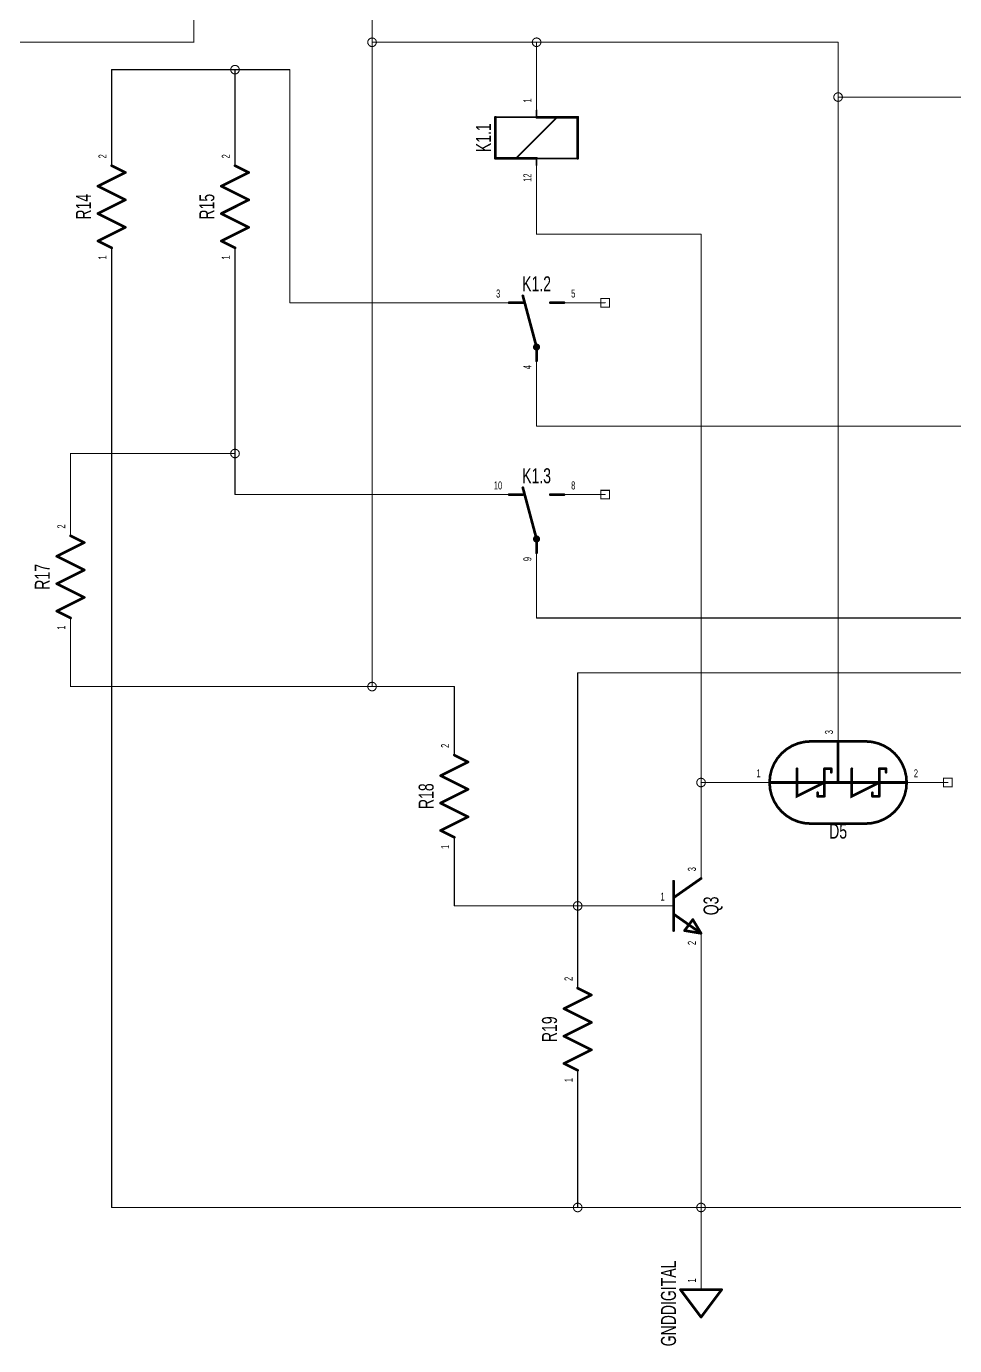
# Model space of a CAD drawing. Extents: x 0 to 18.9, y -0.1 to 8.8.
# Drawn here: x 12.439 to 15.825, y -0.095 to 4.717 of the extents above; entities that cross this region are included whole.
import ezdxf
from ezdxf.enums import TextEntityAlignment as Align

# ---------------------------------------------------------------- set-up
doc = ezdxf.new("R2010")
doc.units = 0
for name, color, linetype in [('Element', 253, 'CONTINUOUS'), ('Net', 50, 'CONTINUOUS'), ('Pin', 50, 'CONTINUOUS')]:
    doc.layers.add(name, color=color, linetype=linetype)

msp = doc.modelspace()

# ---------------------------------------------------------------- linework, layer by layer
at = {"layer": 'Element', "linetype": 'CONTINUOUS'}
for points, const_width in [([(14.15, 4.3856), (14.15, 4.2356)], 0.01), ([(14.3, 4.3856), (14.15, 4.3856)], 0.006), ([(14.225, 4.2356), (14.375, 4.3856)], 0.006), ([(14.375, 4.3856), (14.3, 4.3856)], 0.01), ([(14.3, 4.4106), (14.3, 4.3856)], 0.006), ([(14.45, 4.3856), (14.375, 4.3856)], 0.01), ([(14.45, 4.2356), (14.45, 4.3856)], 0.01), ([(14.15, 4.2356), (14.225, 4.2356)], 0.01), ([(14.225, 4.2356), (14.3, 4.2356)], 0.01), ([(14.3, 4.2106), (14.3, 4.2356)], 0.006), ([(14.3, 4.2356), (14.45, 4.2356)], 0.006), ([(12.7, 4.1341), (12.8, 4.1841)], 0.0098), ([(12.8, 4.1841), (12.75, 4.2091)], 0.0098), ([(13.15, 4.1341), (13.25, 4.1841)], 0.0098), ([(13.25, 4.1841), (13.2, 4.2091)], 0.0098), ([(12.8, 4.0841), (12.7, 4.1341)], 0.0098), ([(13.25, 4.0841), (13.15, 4.1341)], 0.0098), ([(12.7, 4.0341), (12.8, 4.0841)], 0.0098), ([(13.15, 4.0341), (13.25, 4.0841)], 0.0098), ([(12.8, 3.9841), (12.7, 4.0341)], 0.0098), ([(13.25, 3.9841), (13.15, 4.0341)], 0.0098), ([(12.7, 3.9341), (12.8, 3.9841)], 0.0098), ([(13.15, 3.9341), (13.25, 3.9841)], 0.0098), ([(12.75, 3.9091), (12.7, 3.9341)], 0.0098), ([(13.2, 3.9091), (13.15, 3.9341)], 0.0098), ([(14.25, 3.7091), (14.2, 3.7091)], 0.0098), ([(14.3, 3.5473), (14.25, 3.7341)], 0.01), ([(14.35, 3.7091), (14.4, 3.7091)], 0.0098), ([(14.295, 3.5473), (14.2952, 3.5458), (14.296, 3.5444), (14.2971, 3.5433), (14.2985, 3.5426), (14.3, 3.5423), (14.3015, 3.5426), (14.3029, 3.5433), (14.304, 3.5444), (14.3048, 3.5458), (14.305, 3.5473), (14.3048, 3.5489), (14.304, 3.5503), (14.3029, 3.5514), (14.3015, 3.5521), (14.3, 3.5523), (14.2985, 3.5521), (14.2971, 3.5514), (14.296, 3.5503), (14.2952, 3.5489), (14.295, 3.5473)], 0.016), ([(14.3, 3.5473), (14.3, 3.4973)], 0.01), ([(14.3, 2.8473), (14.25, 3.0341)], 0.01), ([(14.25, 3.0091), (14.2, 3.0091)], 0.0098), ([(14.35, 3.0091), (14.4, 3.0091)], 0.0098), ([(12.55, 2.7841), (12.65, 2.8341)], 0.0098), ([(12.65, 2.8341), (12.6, 2.8591)], 0.0098), ([(14.295, 2.8473), (14.2952, 2.8458), (14.296, 2.8444), (14.2971, 2.8433), (14.2985, 2.8426), (14.3, 2.8423), (14.3015, 2.8426), (14.3029, 2.8433), (14.304, 2.8444), (14.3048, 2.8458), (14.305, 2.8473), (14.3048, 2.8489), (14.304, 2.8503), (14.3029, 2.8514), (14.3015, 2.8521), (14.3, 2.8523), (14.2985, 2.8521), (14.2971, 2.8514), (14.296, 2.8503), (14.2952, 2.8489), (14.295, 2.8473)], 0.016), ([(14.3, 2.8473), (14.3, 2.7973)], 0.01), ([(12.65, 2.7341), (12.55, 2.7841)], 0.0098), ([(12.55, 2.6841), (12.65, 2.7341)], 0.0098), ([(12.65, 2.6341), (12.55, 2.6841)], 0.0098), ([(12.55, 2.5841), (12.65, 2.6341)], 0.0098), ([(12.6, 2.5591), (12.55, 2.5841)], 0.0098), ([(15.3, 2.1091), (15.2765, 2.1072), (15.2536, 2.1017), (15.2319, 2.0927), (15.2118, 2.0804), (15.1939, 2.0651), (15.1786, 2.0472), (15.1663, 2.0272), (15.1573, 2.0054), (15.1518, 1.9825), (15.15, 1.9591), (15.1518, 1.9356), (15.1573, 1.9127), (15.1663, 1.891), (15.1786, 1.8709), (15.1939, 1.853), (15.2118, 1.8377), (15.2319, 1.8254), (15.2536, 1.8164), (15.2765, 1.8109), (15.3, 1.8091)], 0.0098), ([(15.5, 2.1091), (15.3, 2.1091)], 0.0098), ([(15.4, 2.0591), (15.4, 2.1091)], 0.0098), ([(15.5, 1.8091), (15.5235, 1.8109), (15.5464, 1.8164), (15.5681, 1.8254), (15.5882, 1.8377), (15.6061, 1.853), (15.6214, 1.8709), (15.6337, 1.891), (15.6427, 1.9127), (15.6482, 1.9356), (15.65, 1.9591), (15.6482, 1.9825), (15.6427, 2.0054), (15.6337, 2.0272), (15.6214, 2.0472), (15.6061, 2.0651), (15.5882, 2.0804), (15.5681, 2.0927), (15.5464, 2.1017), (15.5235, 2.1072), (15.5, 2.1091)], 0.0098), ([(13.95, 1.9841), (14.05, 2.0341)], 0.0098), ([(14.05, 2.0341), (14, 2.0591)], 0.0098), ([(15.4, 2.0091), (15.4, 2.0591)], 0.0098), ([(14.05, 1.9341), (13.95, 1.9841)], 0.0098), ([(15.25, 2.0091), (15.25, 1.9091), (15.35, 1.9591)], 0.0098), ([(15.35, 2.0091), (15.35, 1.9091)], 0.0098), ([(15.35, 2.0091), (15.375, 2.0091)], 0.0098), ([(15.375, 2.0091), (15.375, 1.9966)], 0.0098), ([(15.4, 1.9591), (15.4, 2.0091)], 0.0098), ([(15.45, 2.0091), (15.45, 1.9091), (15.55, 1.9591)], 0.0098), ([(15.55, 2.0091), (15.575, 2.0091)], 0.0098), ([(15.55, 2.0091), (15.55, 1.9091)], 0.0098), ([(15.575, 2.0091), (15.575, 1.9966)], 0.0098), ([(13.95, 1.8841), (14.05, 1.9341)], 0.0098), ([(15.15, 1.9591), (15.2, 1.9591)], 0.0098), ([(15.25, 1.9591), (15.2, 1.9591)], 0.0098), ([(15.25, 1.9591), (15.55, 1.9591)], 0.0098), ([(15.325, 1.9091), (15.325, 1.9216)], 0.0098), ([(15.525, 1.9091), (15.525, 1.9216)], 0.0098), ([(15.55, 1.9591), (15.6, 1.9591)], 0.0098), ([(15.6, 1.9591), (15.65, 1.9591)], 0.0098), ([(14.05, 1.8341), (13.95, 1.8841)], 0.0098), ([(15.35, 1.9091), (15.325, 1.9091)], 0.0098), ([(15.55, 1.9091), (15.525, 1.9091)], 0.0098), ([(13.95, 1.7841), (14.05, 1.8341)], 0.0098), ([(14, 1.7591), (13.95, 1.7841)], 0.0098), ([(15.5, 1.8091), (15.3, 1.8091)], 0.0098), ([(14.9, 1.6091), (14.8, 1.5391)], 0.0098), ([(14.8, 1.5991), (14.8, 1.4191)], 0.0098), ([(14.8, 1.4791), (14.9, 1.4091)], 0.0098), ([(14.87, 1.4591), (14.84, 1.4191)], 0.0098), ([(14.9, 1.4091), (14.87, 1.4591)], 0.0098), ([(14.84, 1.4191), (14.9, 1.4091)], 0.0098), ([(14.5, 1.1841), (14.45, 1.2091)], 0.0098), ([(14.4, 1.1341), (14.5, 1.1841)], 0.0098), ([(14.5, 1.0841), (14.4, 1.1341)], 0.0098), ([(14.4, 1.0341), (14.5, 1.0841)], 0.0098), ([(14.5, 0.9841), (14.4, 1.0341)], 0.0098), ([(14.4, 0.9341), (14.5, 0.9841)], 0.0098), ([(14.45, 0.9091), (14.4, 0.9341)], 0.0098), ([(14.825, 0.1091), (14.975, 0.1091)], 0.0098), ([(14.825, 0.1091), (14.9, 0.0091)], 0.0098), ([(14.9, 0.0091), (14.975, 0.1091)], 0.0098)]:
    msp.add_lwpolyline(points, dxfattribs=dict(at, const_width=const_width))
for points, const_width in [([(14.1475, 4.3856, 1), (14.1525, 4.3856, 1), (14.1475, 4.3856, 1)], 0.005), ([(14.1485, 4.3856, 1), (14.1515, 4.3856, 1), (14.1485, 4.3856, 1)], 0.003), ([(14.2975, 4.3856, 1), (14.3025, 4.3856, 1), (14.2975, 4.3856, 1)], 0.005), ([(14.2985, 4.4106, 1), (14.3015, 4.4106, 1), (14.2985, 4.4106, 1)], 0.003), ([(14.2985, 4.3856, 1), (14.3015, 4.3856, 1), (14.2985, 4.3856, 1)], 0.003), ([(14.2985, 4.3856, 1), (14.3015, 4.3856, 1), (14.2985, 4.3856, 1)], 0.003), ([(14.3725, 4.3856, 1), (14.3775, 4.3856, 1), (14.3725, 4.3856, 1)], 0.005), ([(14.3725, 4.3856, 1), (14.3775, 4.3856, 1), (14.3725, 4.3856, 1)], 0.005), ([(14.3735, 4.3856, 1), (14.3765, 4.3856, 1), (14.3735, 4.3856, 1)], 0.003), ([(14.4475, 4.3856, 1), (14.4525, 4.3856, 1), (14.4475, 4.3856, 1)], 0.005), ([(14.4475, 4.3856, 1), (14.4525, 4.3856, 1), (14.4475, 4.3856, 1)], 0.005), ([(14.1475, 4.2356, 1), (14.1525, 4.2356, 1), (14.1475, 4.2356, 1)], 0.005), ([(14.1475, 4.2356, 1), (14.1525, 4.2356, 1), (14.1475, 4.2356, 1)], 0.005), ([(14.2225, 4.2356, 1), (14.2275, 4.2356, 1), (14.2225, 4.2356, 1)], 0.005), ([(14.2225, 4.2356, 1), (14.2275, 4.2356, 1), (14.2225, 4.2356, 1)], 0.005), ([(14.2235, 4.2356, 1), (14.2265, 4.2356, 1), (14.2235, 4.2356, 1)], 0.003), ([(14.2975, 4.2356, 1), (14.3025, 4.2356, 1), (14.2975, 4.2356, 1)], 0.005), ([(14.2985, 4.2356, 1), (14.3015, 4.2356, 1), (14.2985, 4.2356, 1)], 0.003), ([(14.2985, 4.2356, 1), (14.3015, 4.2356, 1), (14.2985, 4.2356, 1)], 0.003), ([(14.4475, 4.2356, 1), (14.4525, 4.2356, 1), (14.4475, 4.2356, 1)], 0.005), ([(14.4485, 4.2356, 1), (14.4515, 4.2356, 1), (14.4485, 4.2356, 1)], 0.003), ([(12.7475, 4.2091, 1), (12.7525, 4.2091, 1), (12.7475, 4.2091, 1)], 0.0049), ([(12.7975, 4.1841, 1), (12.8025, 4.1841, 1), (12.7975, 4.1841, 1)], 0.0049), ([(12.7975, 4.1841, 1), (12.8025, 4.1841, 1), (12.7975, 4.1841, 1)], 0.0049), ([(13.1975, 4.2091, 1), (13.2025, 4.2091, 1), (13.1975, 4.2091, 1)], 0.0049), ([(13.2475, 4.1841, 1), (13.2525, 4.1841, 1), (13.2475, 4.1841, 1)], 0.0049), ([(13.2475, 4.1841, 1), (13.2525, 4.1841, 1), (13.2475, 4.1841, 1)], 0.0049), ([(14.2985, 4.2106, 1), (14.3015, 4.2106, 1), (14.2985, 4.2106, 1)], 0.003), ([(12.6975, 4.1341, 1), (12.7025, 4.1341, 1), (12.6975, 4.1341, 1)], 0.0049), ([(12.6975, 4.1341, 1), (12.7025, 4.1341, 1), (12.6975, 4.1341, 1)], 0.0049), ([(13.1475, 4.1341, 1), (13.1525, 4.1341, 1), (13.1475, 4.1341, 1)], 0.0049), ([(13.1475, 4.1341, 1), (13.1525, 4.1341, 1), (13.1475, 4.1341, 1)], 0.0049), ([(12.7975, 4.0841, 1), (12.8025, 4.0841, 1), (12.7975, 4.0841, 1)], 0.0049), ([(12.7975, 4.0841, 1), (12.8025, 4.0841, 1), (12.7975, 4.0841, 1)], 0.0049), ([(13.2475, 4.0841, 1), (13.2525, 4.0841, 1), (13.2475, 4.0841, 1)], 0.0049), ([(13.2475, 4.0841, 1), (13.2525, 4.0841, 1), (13.2475, 4.0841, 1)], 0.0049), ([(12.6975, 4.0341, 1), (12.7025, 4.0341, 1), (12.6975, 4.0341, 1)], 0.0049), ([(12.6975, 4.0341, 1), (12.7025, 4.0341, 1), (12.6975, 4.0341, 1)], 0.0049), ([(13.1475, 4.0341, 1), (13.1525, 4.0341, 1), (13.1475, 4.0341, 1)], 0.0049), ([(13.1475, 4.0341, 1), (13.1525, 4.0341, 1), (13.1475, 4.0341, 1)], 0.0049), ([(12.7975, 3.9841, 1), (12.8025, 3.9841, 1), (12.7975, 3.9841, 1)], 0.0049), ([(12.7975, 3.9841, 1), (12.8025, 3.9841, 1), (12.7975, 3.9841, 1)], 0.0049), ([(13.2475, 3.9841, 1), (13.2525, 3.9841, 1), (13.2475, 3.9841, 1)], 0.0049), ([(13.2475, 3.9841, 1), (13.2525, 3.9841, 1), (13.2475, 3.9841, 1)], 0.0049), ([(12.6975, 3.9341, 1), (12.7025, 3.9341, 1), (12.6975, 3.9341, 1)], 0.0049), ([(12.6975, 3.9341, 1), (12.7025, 3.9341, 1), (12.6975, 3.9341, 1)], 0.0049), ([(12.7475, 3.9091, 1), (12.7525, 3.9091, 1), (12.7475, 3.9091, 1)], 0.0049), ([(13.1475, 3.9341, 1), (13.1525, 3.9341, 1), (13.1475, 3.9341, 1)], 0.0049), ([(13.1475, 3.9341, 1), (13.1525, 3.9341, 1), (13.1475, 3.9341, 1)], 0.0049), ([(13.1975, 3.9091, 1), (13.2025, 3.9091, 1), (13.1975, 3.9091, 1)], 0.0049), ([(14.1975, 3.7091, 1), (14.2025, 3.7091, 1), (14.1975, 3.7091, 1)], 0.0049), ([(14.2475, 3.7341, 1), (14.2525, 3.7341, 1), (14.2475, 3.7341, 1)], 0.005), ([(14.2475, 3.7091, 1), (14.2525, 3.7091, 1), (14.2475, 3.7091, 1)], 0.0049), ([(14.3475, 3.7091, 1), (14.3525, 3.7091, 1), (14.3475, 3.7091, 1)], 0.0049), ([(14.3975, 3.7091, 1), (14.4025, 3.7091, 1), (14.3975, 3.7091, 1)], 0.0049), ([(14.291, 3.5473, 1), (14.299, 3.5473, 1), (14.291, 3.5473, 1)], 0.008), ([(14.2975, 3.5473, 1), (14.3025, 3.5473, 1), (14.2975, 3.5473, 1)], 0.005), ([(14.2975, 3.5473, 1), (14.3025, 3.5473, 1), (14.2975, 3.5473, 1)], 0.005), ([(14.2975, 3.4973, 1), (14.3025, 3.4973, 1), (14.2975, 3.4973, 1)], 0.005), ([(14.2475, 3.0341, 1), (14.2525, 3.0341, 1), (14.2475, 3.0341, 1)], 0.005), ([(14.1975, 3.0091, 1), (14.2025, 3.0091, 1), (14.1975, 3.0091, 1)], 0.0049), ([(14.2475, 3.0091, 1), (14.2525, 3.0091, 1), (14.2475, 3.0091, 1)], 0.0049), ([(14.3475, 3.0091, 1), (14.3525, 3.0091, 1), (14.3475, 3.0091, 1)], 0.0049), ([(14.3975, 3.0091, 1), (14.4025, 3.0091, 1), (14.3975, 3.0091, 1)], 0.0049), ([(12.5975, 2.8591, 1), (12.6025, 2.8591, 1), (12.5975, 2.8591, 1)], 0.0049), ([(12.6475, 2.8341, 1), (12.6525, 2.8341, 1), (12.6475, 2.8341, 1)], 0.0049), ([(12.6475, 2.8341, 1), (12.6525, 2.8341, 1), (12.6475, 2.8341, 1)], 0.0049), ([(14.291, 2.8473, 1), (14.299, 2.8473, 1), (14.291, 2.8473, 1)], 0.008), ([(14.2975, 2.8473, 1), (14.3025, 2.8473, 1), (14.2975, 2.8473, 1)], 0.005), ([(14.2975, 2.8473, 1), (14.3025, 2.8473, 1), (14.2975, 2.8473, 1)], 0.005), ([(14.2975, 2.7973, 1), (14.3025, 2.7973, 1), (14.2975, 2.7973, 1)], 0.005), ([(12.5475, 2.7841, 1), (12.5525, 2.7841, 1), (12.5475, 2.7841, 1)], 0.0049), ([(12.5475, 2.7841, 1), (12.5525, 2.7841, 1), (12.5475, 2.7841, 1)], 0.0049), ([(12.6475, 2.7341, 1), (12.6525, 2.7341, 1), (12.6475, 2.7341, 1)], 0.0049), ([(12.6475, 2.7341, 1), (12.6525, 2.7341, 1), (12.6475, 2.7341, 1)], 0.0049), ([(12.5475, 2.6841, 1), (12.5525, 2.6841, 1), (12.5475, 2.6841, 1)], 0.0049), ([(12.5475, 2.6841, 1), (12.5525, 2.6841, 1), (12.5475, 2.6841, 1)], 0.0049), ([(12.6475, 2.6341, 1), (12.6525, 2.6341, 1), (12.6475, 2.6341, 1)], 0.0049), ([(12.6475, 2.6341, 1), (12.6525, 2.6341, 1), (12.6475, 2.6341, 1)], 0.0049), ([(12.5475, 2.5841, 1), (12.5525, 2.5841, 1), (12.5475, 2.5841, 1)], 0.0049), ([(12.5475, 2.5841, 1), (12.5525, 2.5841, 1), (12.5475, 2.5841, 1)], 0.0049), ([(12.5975, 2.5591, 1), (12.6025, 2.5591, 1), (12.5975, 2.5591, 1)], 0.0049), ([(15.2975, 2.1091, 1), (15.3025, 2.1091, 1), (15.2975, 2.1091, 1)], 0.0049), ([(15.2975, 2.1091, 1), (15.3025, 2.1091, 1), (15.2975, 2.1091, 1)], 0.0049), ([(15.3975, 2.1091, 1), (15.4025, 2.1091, 1), (15.3975, 2.1091, 1)], 0.0049), ([(15.4975, 2.1091, 1), (15.5025, 2.1091, 1), (15.4975, 2.1091, 1)], 0.0049), ([(15.4975, 2.1091, 1), (15.5025, 2.1091, 1), (15.4975, 2.1091, 1)], 0.0049), ([(13.9975, 2.0591, 1), (14.0025, 2.0591, 1), (13.9975, 2.0591, 1)], 0.0049), ([(14.0475, 2.0341, 1), (14.0525, 2.0341, 1), (14.0475, 2.0341, 1)], 0.0049), ([(14.0475, 2.0341, 1), (14.0525, 2.0341, 1), (14.0475, 2.0341, 1)], 0.0049), ([(15.3975, 2.0591, 1), (15.4025, 2.0591, 1), (15.3975, 2.0591, 1)], 0.0049), ([(15.3975, 2.0591, 1), (15.4025, 2.0591, 1), (15.3975, 2.0591, 1)], 0.0049), ([(13.9475, 1.9841, 1), (13.9525, 1.9841, 1), (13.9475, 1.9841, 1)], 0.0049), ([(13.9475, 1.9841, 1), (13.9525, 1.9841, 1), (13.9475, 1.9841, 1)], 0.0049), ([(15.2475, 2.0091, 1), (15.2525, 2.0091, 1), (15.2475, 2.0091, 1)], 0.0049), ([(15.3475, 2.0091, 1), (15.3525, 2.0091, 1), (15.3475, 2.0091, 1)], 0.0049), ([(15.3475, 2.0091, 1), (15.3525, 2.0091, 1), (15.3475, 2.0091, 1)], 0.0049), ([(15.3725, 2.0091, 1), (15.3775, 2.0091, 1), (15.3725, 2.0091, 1)], 0.0049), ([(15.3725, 2.0091, 1), (15.3775, 2.0091, 1), (15.3725, 2.0091, 1)], 0.0049), ([(15.3725, 1.9966, 1), (15.3775, 1.9966, 1), (15.3725, 1.9966, 1)], 0.0049), ([(15.3975, 2.0091, 1), (15.4025, 2.0091, 1), (15.3975, 2.0091, 1)], 0.0049), ([(15.3975, 2.0091, 1), (15.4025, 2.0091, 1), (15.3975, 2.0091, 1)], 0.0049), ([(15.4475, 2.0091, 1), (15.4525, 2.0091, 1), (15.4475, 2.0091, 1)], 0.0049), ([(15.5475, 2.0091, 1), (15.5525, 2.0091, 1), (15.5475, 2.0091, 1)], 0.0049), ([(15.5475, 2.0091, 1), (15.5525, 2.0091, 1), (15.5475, 2.0091, 1)], 0.0049), ([(15.5725, 2.0091, 1), (15.5775, 2.0091, 1), (15.5725, 2.0091, 1)], 0.0049), ([(15.5725, 2.0091, 1), (15.5775, 2.0091, 1), (15.5725, 2.0091, 1)], 0.0049), ([(15.5725, 1.9966, 1), (15.5775, 1.9966, 1), (15.5725, 1.9966, 1)], 0.0049), ([(14.0475, 1.9341, 1), (14.0525, 1.9341, 1), (14.0475, 1.9341, 1)], 0.0049), ([(14.0475, 1.9341, 1), (14.0525, 1.9341, 1), (14.0475, 1.9341, 1)], 0.0049), ([(15.1475, 1.9591, 1), (15.1525, 1.9591, 1), (15.1475, 1.9591, 1)], 0.0049), ([(15.1975, 1.9591, 1), (15.2025, 1.9591, 1), (15.1975, 1.9591, 1)], 0.0049), ([(15.1975, 1.9591, 1), (15.2025, 1.9591, 1), (15.1975, 1.9591, 1)], 0.0049), ([(15.2475, 1.9591, 1), (15.2525, 1.9591, 1), (15.2475, 1.9591, 1)], 0.0049), ([(15.2475, 1.9591, 1), (15.2525, 1.9591, 1), (15.2475, 1.9591, 1)], 0.0049), ([(15.3225, 1.9216, 1), (15.3275, 1.9216, 1), (15.3225, 1.9216, 1)], 0.0049), ([(15.3475, 1.9591, 1), (15.3525, 1.9591, 1), (15.3475, 1.9591, 1)], 0.0049), ([(15.3975, 1.9591, 1), (15.4025, 1.9591, 1), (15.3975, 1.9591, 1)], 0.0049), ([(15.5225, 1.9216, 1), (15.5275, 1.9216, 1), (15.5225, 1.9216, 1)], 0.0049), ([(15.5475, 1.9591, 1), (15.5525, 1.9591, 1), (15.5475, 1.9591, 1)], 0.0049), ([(15.5475, 1.9591, 1), (15.5525, 1.9591, 1), (15.5475, 1.9591, 1)], 0.0049), ([(15.5475, 1.9591, 1), (15.5525, 1.9591, 1), (15.5475, 1.9591, 1)], 0.0049), ([(15.5975, 1.9591, 1), (15.6025, 1.9591, 1), (15.5975, 1.9591, 1)], 0.0049), ([(15.5975, 1.9591, 1), (15.6025, 1.9591, 1), (15.5975, 1.9591, 1)], 0.0049), ([(15.6475, 1.9591, 1), (15.6525, 1.9591, 1), (15.6475, 1.9591, 1)], 0.0049), ([(13.9475, 1.8841, 1), (13.9525, 1.8841, 1), (13.9475, 1.8841, 1)], 0.0049), ([(13.9475, 1.8841, 1), (13.9525, 1.8841, 1), (13.9475, 1.8841, 1)], 0.0049), ([(15.3225, 1.9091, 1), (15.3275, 1.9091, 1), (15.3225, 1.9091, 1)], 0.0049), ([(15.3225, 1.9091, 1), (15.3275, 1.9091, 1), (15.3225, 1.9091, 1)], 0.0049), ([(15.3475, 1.9091, 1), (15.3525, 1.9091, 1), (15.3475, 1.9091, 1)], 0.0049), ([(15.3475, 1.9091, 1), (15.3525, 1.9091, 1), (15.3475, 1.9091, 1)], 0.0049), ([(15.5225, 1.9091, 1), (15.5275, 1.9091, 1), (15.5225, 1.9091, 1)], 0.0049), ([(15.5225, 1.9091, 1), (15.5275, 1.9091, 1), (15.5225, 1.9091, 1)], 0.0049), ([(15.5475, 1.9091, 1), (15.5525, 1.9091, 1), (15.5475, 1.9091, 1)], 0.0049), ([(15.5475, 1.9091, 1), (15.5525, 1.9091, 1), (15.5475, 1.9091, 1)], 0.0049), ([(14.0475, 1.8341, 1), (14.0525, 1.8341, 1), (14.0475, 1.8341, 1)], 0.0049), ([(14.0475, 1.8341, 1), (14.0525, 1.8341, 1), (14.0475, 1.8341, 1)], 0.0049), ([(13.9475, 1.7841, 1), (13.9525, 1.7841, 1), (13.9475, 1.7841, 1)], 0.0049), ([(13.9475, 1.7841, 1), (13.9525, 1.7841, 1), (13.9475, 1.7841, 1)], 0.0049), ([(15.2975, 1.8091, 1), (15.3025, 1.8091, 1), (15.2975, 1.8091, 1)], 0.0049), ([(15.2975, 1.8091, 1), (15.3025, 1.8091, 1), (15.2975, 1.8091, 1)], 0.0049), ([(15.4975, 1.8091, 1), (15.5025, 1.8091, 1), (15.4975, 1.8091, 1)], 0.0049), ([(15.4975, 1.8091, 1), (15.5025, 1.8091, 1), (15.4975, 1.8091, 1)], 0.0049), ([(13.9975, 1.7591, 1), (14.0025, 1.7591, 1), (13.9975, 1.7591, 1)], 0.0049), ([(14.7975, 1.5991, 1), (14.8025, 1.5991, 1), (14.7975, 1.5991, 1)], 0.0049), ([(14.8975, 1.6091, 1), (14.9025, 1.6091, 1), (14.8975, 1.6091, 1)], 0.0049), ([(14.7975, 1.5391, 1), (14.8025, 1.5391, 1), (14.7975, 1.5391, 1)], 0.0049), ([(14.7975, 1.4791, 1), (14.8025, 1.4791, 1), (14.7975, 1.4791, 1)], 0.0049), ([(14.8675, 1.4591, 1), (14.8725, 1.4591, 1), (14.8675, 1.4591, 1)], 0.0049), ([(14.8675, 1.4591, 1), (14.8725, 1.4591, 1), (14.8675, 1.4591, 1)], 0.0049), ([(14.7975, 1.4191, 1), (14.8025, 1.4191, 1), (14.7975, 1.4191, 1)], 0.0049), ([(14.8375, 1.4191, 1), (14.8425, 1.4191, 1), (14.8375, 1.4191, 1)], 0.0049), ([(14.8375, 1.4191, 1), (14.8425, 1.4191, 1), (14.8375, 1.4191, 1)], 0.0049), ([(14.8975, 1.4091, 1), (14.9025, 1.4091, 1), (14.8975, 1.4091, 1)], 0.0049), ([(14.8975, 1.4091, 1), (14.9025, 1.4091, 1), (14.8975, 1.4091, 1)], 0.0049), ([(14.8975, 1.4091, 1), (14.9025, 1.4091, 1), (14.8975, 1.4091, 1)], 0.0049), ([(14.4475, 1.2091, 1), (14.4525, 1.2091, 1), (14.4475, 1.2091, 1)], 0.0049), ([(14.4975, 1.1841, 1), (14.5025, 1.1841, 1), (14.4975, 1.1841, 1)], 0.0049), ([(14.4975, 1.1841, 1), (14.5025, 1.1841, 1), (14.4975, 1.1841, 1)], 0.0049), ([(14.3975, 1.1341, 1), (14.4025, 1.1341, 1), (14.3975, 1.1341, 1)], 0.0049), ([(14.3975, 1.1341, 1), (14.4025, 1.1341, 1), (14.3975, 1.1341, 1)], 0.0049), ([(14.4975, 1.0841, 1), (14.5025, 1.0841, 1), (14.4975, 1.0841, 1)], 0.0049), ([(14.4975, 1.0841, 1), (14.5025, 1.0841, 1), (14.4975, 1.0841, 1)], 0.0049), ([(14.3975, 1.0341, 1), (14.4025, 1.0341, 1), (14.3975, 1.0341, 1)], 0.0049), ([(14.3975, 1.0341, 1), (14.4025, 1.0341, 1), (14.3975, 1.0341, 1)], 0.0049), ([(14.4975, 0.9841, 1), (14.5025, 0.9841, 1), (14.4975, 0.9841, 1)], 0.0049), ([(14.4975, 0.9841, 1), (14.5025, 0.9841, 1), (14.4975, 0.9841, 1)], 0.0049), ([(14.3975, 0.9341, 1), (14.4025, 0.9341, 1), (14.3975, 0.9341, 1)], 0.0049), ([(14.3975, 0.9341, 1), (14.4025, 0.9341, 1), (14.3975, 0.9341, 1)], 0.0049), ([(14.4475, 0.9091, 1), (14.4525, 0.9091, 1), (14.4475, 0.9091, 1)], 0.0049), ([(14.8225, 0.1091, 1), (14.8275, 0.1091, 1), (14.8225, 0.1091, 1)], 0.0049), ([(14.8225, 0.1091, 1), (14.8275, 0.1091, 1), (14.8225, 0.1091, 1)], 0.0049), ([(14.9725, 0.1091, 1), (14.9775, 0.1091, 1), (14.9725, 0.1091, 1)], 0.0049), ([(14.9725, 0.1091, 1), (14.9775, 0.1091, 1), (14.9725, 0.1091, 1)], 0.0049), ([(14.8975, 0.0091, 1), (14.9025, 0.0091, 1), (14.8975, 0.0091, 1)], 0.0049), ([(14.8975, 0.0091, 1), (14.9025, 0.0091, 1), (14.8975, 0.0091, 1)], 0.0049)]:
    msp.add_lwpolyline(points, format="xyb", dxfattribs=dict(at, const_width=const_width))
at = {"layer": 'Net', "linetype": 'CONTINUOUS', "const_width": 0.0039}
for points in [[(13.05, 5.4591), (13.05, 4.6591)], [(13.7, 4.7591), (13.7, 4.6591)], [(13.6843, 4.6591), (13.685, 4.6542), (13.6873, 4.6498), (13.6907, 4.6463), (13.6951, 4.6441), (13.7, 4.6433), (13.7049, 4.6441), (13.7093, 4.6463), (13.7127, 4.6498), (13.715, 4.6542), (13.7157, 4.6591), (13.715, 4.6639), (13.7127, 4.6683), (13.7093, 4.6718), (13.7049, 4.674), (13.7, 4.6748), (13.6951, 4.674), (13.6907, 4.6718), (13.6873, 4.6683), (13.685, 4.6639), (13.6843, 4.6591)], [(14.2843, 4.6591), (14.285, 4.6542), (14.2873, 4.6498), (14.2907, 4.6463), (14.2951, 4.6441), (14.3, 4.6433), (14.3049, 4.6441), (14.3093, 4.6463), (14.3127, 4.6498), (14.315, 4.6542), (14.3157, 4.6591), (14.315, 4.6639), (14.3127, 4.6683), (14.3093, 4.6718), (14.3049, 4.674), (14.3, 4.6748), (14.2951, 4.674), (14.2907, 4.6718), (14.2873, 4.6683), (14.285, 4.6639), (14.2843, 4.6591)], [(13.05, 4.6591), (8.5894, 4.6591)], [(13.7, 4.6591), (14.3, 4.6591)], [(13.7, 2.3091), (13.7, 4.6591)], [(13.7, 4.6591), (13.7, 4.6591)], [(15.4, 4.6591), (14.3, 4.6591)], [(14.3, 4.6591), (14.3, 4.5626)], [(14.3, 4.6591), (14.3, 4.6591)], [(14.3, 4.6591), (14.3, 4.6591)], [(15.4, 2.2591), (15.4, 4.6591)], [(13.1843, 4.5591), (13.185, 4.5542), (13.1873, 4.5498), (13.1907, 4.5463), (13.1951, 4.5441), (13.2, 4.5433), (13.2049, 4.5441), (13.2093, 4.5463), (13.2127, 4.5498), (13.215, 4.5542), (13.2157, 4.5591), (13.215, 4.5639), (13.2127, 4.5683), (13.2093, 4.5718), (13.2049, 4.574), (13.2, 4.5748), (13.1951, 4.574), (13.1907, 4.5718), (13.1873, 4.5683), (13.185, 4.5639), (13.1843, 4.5591)], [(12.75, 4.3591), (12.75, 4.5591)], [(12.75, 4.5591), (13.2, 4.5591)], [(13.2, 4.5591), (13.2, 4.3591)], [(13.4, 4.5591), (13.2, 4.5591)], [(13.2, 4.5591), (13.2, 4.5591)], [(13.2, 4.5591), (13.2, 4.5591)], [(13.4, 3.7091), (13.4, 4.5591)], [(15.3843, 4.4591), (15.385, 4.4542), (15.3873, 4.4498), (15.3907, 4.4463), (15.3951, 4.4441), (15.4, 4.4433), (15.4049, 4.4441), (15.4093, 4.4463), (15.4127, 4.4498), (15.415, 4.4542), (15.4157, 4.4591), (15.415, 4.4639), (15.4127, 4.4683), (15.4093, 4.4718), (15.4049, 4.474), (15.4, 4.4748), (15.3951, 4.474), (15.3907, 4.4718), (15.3873, 4.4683), (15.385, 4.4639), (15.3843, 4.4591)], [(16.45, 4.4591), (15.4, 4.4591)], [(14.3, 4.0591), (14.3, 3.9591)], [(14.3, 3.9591), (14.9, 3.9591)], [(14.9, 3.9591), (14.9, 1.9591)], [(12.75, 3.7591), (12.75, 0.4091)], [(13.2, 3.7591), (13.2, 3.1591)], [(14.05, 3.7091), (13.4, 3.7091)], [(14.3, 3.3591), (14.3, 3.2591)], [(14.3, 3.2591), (15.85, 3.2591)], [(13.1843, 3.1591), (13.185, 3.1542), (13.1873, 3.1498), (13.1907, 3.1463), (13.1951, 3.1441), (13.2, 3.1433), (13.2049, 3.1441), (13.2093, 3.1463), (13.2127, 3.1498), (13.215, 3.1542), (13.2157, 3.1591), (13.215, 3.1639), (13.2127, 3.1683), (13.2093, 3.1718), (13.2049, 3.174), (13.2, 3.1748), (13.1951, 3.174), (13.1907, 3.1718), (13.1873, 3.1683), (13.185, 3.1639), (13.1843, 3.1591)], [(13.2, 3.1591), (12.6, 3.1591)], [(12.6, 3.1591), (12.6, 3.0091)], [(13.2, 3.0091), (13.2, 3.1591)], [(13.2, 3.1591), (13.2, 3.1591)], [(14.05, 3.0091), (13.2, 3.0091)], [(14.3, 2.6591), (14.3, 2.5591)], [(14.3, 2.5591), (16.1, 2.5591)], [(12.6, 2.4091), (12.6, 2.3091)], [(18.2, 2.3591), (14.45, 2.3591)], [(14.45, 2.3591), (14.45, 1.5091)], [(12.6, 2.3091), (13.7, 2.3091)], [(13.6843, 2.3091), (13.685, 2.3042), (13.6873, 2.2998), (13.6907, 2.2963), (13.6951, 2.2941), (13.7, 2.2933), (13.7049, 2.2941), (13.7093, 2.2963), (13.7127, 2.2998), (13.715, 2.3042), (13.7157, 2.3091), (13.715, 2.3139), (13.7127, 2.3183), (13.7093, 2.3218), (13.7049, 2.324), (13.7, 2.3248), (13.6951, 2.324), (13.6907, 2.3218), (13.6873, 2.3183), (13.685, 2.3139), (13.6843, 2.3091)], [(14, 2.3091), (13.7, 2.3091)], [(13.7, 2.3091), (13.7, 2.3091)], [(13.7, 2.3091), (13.7, 2.3091)], [(14, 2.2091), (14, 2.3091)], [(14.8843, 1.9591), (14.885, 1.9542), (14.8873, 1.9498), (14.8907, 1.9463), (14.8951, 1.9441), (14.9, 1.9433), (14.9049, 1.9441), (14.9093, 1.9463), (14.9127, 1.9498), (14.915, 1.9542), (14.9157, 1.9591), (14.915, 1.9639), (14.9127, 1.9683), (14.9093, 1.9718), (14.9049, 1.974), (14.9, 1.9748), (14.8951, 1.974), (14.8907, 1.9718), (14.8873, 1.9683), (14.885, 1.9639), (14.8843, 1.9591)], [(14.9, 1.9591), (15, 1.9591)], [(14.9, 1.7591), (14.9, 1.9591)], [(14.9, 1.9591), (14.9, 1.9591)], [(14, 1.6091), (14, 1.5091)], [(14, 1.5091), (14.45, 1.5091)], [(14.4343, 1.5091), (14.435, 1.5042), (14.4373, 1.4998), (14.4407, 1.4963), (14.4451, 1.4941), (14.45, 1.4933), (14.4549, 1.4941), (14.4593, 1.4963), (14.4627, 1.4998), (14.465, 1.5042), (14.4657, 1.5091), (14.465, 1.5139), (14.4627, 1.5183), (14.4593, 1.5218), (14.4549, 1.524), (14.45, 1.5248), (14.4451, 1.524), (14.4407, 1.5218), (14.4373, 1.5183), (14.435, 1.5139), (14.4343, 1.5091)], [(14.4343, 1.5091), (14.435, 1.5042), (14.4373, 1.4998), (14.4407, 1.4963), (14.4451, 1.4941), (14.45, 1.4933), (14.4549, 1.4941), (14.4593, 1.4963), (14.4627, 1.4998), (14.465, 1.5042), (14.4657, 1.5091), (14.465, 1.5139), (14.4627, 1.5183), (14.4593, 1.5218), (14.4549, 1.524), (14.45, 1.5248), (14.4451, 1.524), (14.4407, 1.5218), (14.4373, 1.5183), (14.435, 1.5139), (14.4343, 1.5091)], [(14.45, 1.3591), (14.45, 1.5091)], [(14.45, 1.5091), (14.65, 1.5091)], [(14.45, 1.5091), (14.45, 1.5091)], [(14.9, 0.2591), (14.9, 1.2591)], [(14.45, 0.7591), (14.45, 0.4091)], [(12.75, 0.4091), (14.9, 0.4091)], [(14.4343, 0.4091), (14.435, 0.4042), (14.4373, 0.3998), (14.4407, 0.3963), (14.4451, 0.3941), (14.45, 0.3933), (14.4549, 0.3941), (14.4593, 0.3963), (14.4627, 0.3998), (14.465, 0.4042), (14.4657, 0.4091), (14.465, 0.4139), (14.4627, 0.4183), (14.4593, 0.4218), (14.4549, 0.424), (14.45, 0.4248), (14.4451, 0.424), (14.4407, 0.4218), (14.4373, 0.4183), (14.435, 0.4139), (14.4343, 0.4091)], [(14.8843, 0.4091), (14.885, 0.4042), (14.8873, 0.3998), (14.8907, 0.3963), (14.8951, 0.3941), (14.9, 0.3933), (14.9049, 0.3941), (14.9093, 0.3963), (14.9127, 0.3998), (14.915, 0.4042), (14.9157, 0.4091), (14.915, 0.4139), (14.9127, 0.4183), (14.9093, 0.4218), (14.9049, 0.424), (14.9, 0.4248), (14.8951, 0.424), (14.8907, 0.4218), (14.8873, 0.4183), (14.885, 0.4139), (14.8843, 0.4091)], [(14.8843, 0.4091), (14.885, 0.4042), (14.8873, 0.3998), (14.8907, 0.3963), (14.8951, 0.3941), (14.9, 0.3933), (14.9049, 0.3941), (14.9093, 0.3963), (14.9127, 0.3998), (14.915, 0.4042), (14.9157, 0.4091), (14.915, 0.4139), (14.9127, 0.4183), (14.9093, 0.4218), (14.9049, 0.424), (14.9, 0.4248), (14.8951, 0.424), (14.8907, 0.4218), (14.8873, 0.4183), (14.885, 0.4139), (14.8843, 0.4091)], [(17.85, 0.4091), (14.9, 0.4091)]]:
    msp.add_lwpolyline(points, dxfattribs=at)
at = {"layer": 'Net', "linetype": 'CONTINUOUS', "const_width": 0.002}
for points in [[(13.049, 4.6591, 1), (13.051, 4.6591, 1), (13.049, 4.6591, 1)], [(13.049, 4.6591, 1), (13.051, 4.6591, 1), (13.049, 4.6591, 1)], [(13.6833, 4.6591, 1), (13.6852, 4.6591, 1), (13.6833, 4.6591, 1)], [(13.699, 4.6591, 1), (13.701, 4.6591, 1), (13.699, 4.6591, 1)], [(13.699, 4.6591, 1), (13.701, 4.6591, 1), (13.699, 4.6591, 1)], [(13.699, 4.6591, 1), (13.701, 4.6591, 1), (13.699, 4.6591, 1)], [(13.699, 4.6591, 1), (13.701, 4.6591, 1), (13.699, 4.6591, 1)], [(14.2833, 4.6591, 1), (14.2852, 4.6591, 1), (14.2833, 4.6591, 1)], [(14.299, 4.6591, 1), (14.301, 4.6591, 1), (14.299, 4.6591, 1)], [(14.299, 4.6591, 1), (14.301, 4.6591, 1), (14.299, 4.6591, 1)], [(14.299, 4.6591, 1), (14.301, 4.6591, 1), (14.299, 4.6591, 1)], [(14.299, 4.6591, 1), (14.301, 4.6591, 1), (14.299, 4.6591, 1)], [(14.299, 4.6591, 1), (14.301, 4.6591, 1), (14.299, 4.6591, 1)], [(15.399, 4.6591, 1), (15.401, 4.6591, 1), (15.399, 4.6591, 1)], [(15.399, 4.6591, 1), (15.401, 4.6591, 1), (15.399, 4.6591, 1)], [(12.749, 4.5591, 1), (12.751, 4.5591, 1), (12.749, 4.5591, 1)], [(12.749, 4.5591, 1), (12.751, 4.5591, 1), (12.749, 4.5591, 1)], [(13.1833, 4.5591, 1), (13.1852, 4.5591, 1), (13.1833, 4.5591, 1)], [(13.199, 4.5591, 1), (13.201, 4.5591, 1), (13.199, 4.5591, 1)], [(13.199, 4.5591, 1), (13.201, 4.5591, 1), (13.199, 4.5591, 1)], [(13.199, 4.5591, 1), (13.201, 4.5591, 1), (13.199, 4.5591, 1)], [(13.199, 4.5591, 1), (13.201, 4.5591, 1), (13.199, 4.5591, 1)], [(13.199, 4.5591, 1), (13.201, 4.5591, 1), (13.199, 4.5591, 1)], [(13.399, 4.5591, 1), (13.401, 4.5591, 1), (13.399, 4.5591, 1)], [(13.399, 4.5591, 1), (13.401, 4.5591, 1), (13.399, 4.5591, 1)], [(14.299, 4.5626, 1), (14.301, 4.5626, 1), (14.299, 4.5626, 1)], [(15.3833, 4.4591, 1), (15.3852, 4.4591, 1), (15.3833, 4.4591, 1)], [(15.399, 4.4591, 1), (15.401, 4.4591, 1), (15.399, 4.4591, 1)], [(12.749, 4.3591, 1), (12.751, 4.3591, 1), (12.749, 4.3591, 1)], [(13.199, 4.3591, 1), (13.201, 4.3591, 1), (13.199, 4.3591, 1)], [(14.299, 4.0591, 1), (14.301, 4.0591, 1), (14.299, 4.0591, 1)], [(14.299, 3.9591, 1), (14.301, 3.9591, 1), (14.299, 3.9591, 1)], [(14.299, 3.9591, 1), (14.301, 3.9591, 1), (14.299, 3.9591, 1)], [(14.899, 3.9591, 1), (14.901, 3.9591, 1), (14.899, 3.9591, 1)], [(14.899, 3.9591, 1), (14.901, 3.9591, 1), (14.899, 3.9591, 1)], [(12.749, 3.7591, 1), (12.751, 3.7591, 1), (12.749, 3.7591, 1)], [(13.199, 3.7591, 1), (13.201, 3.7591, 1), (13.199, 3.7591, 1)], [(13.399, 3.7091, 1), (13.401, 3.7091, 1), (13.399, 3.7091, 1)], [(13.399, 3.7091, 1), (13.401, 3.7091, 1), (13.399, 3.7091, 1)], [(14.049, 3.7091, 1), (14.051, 3.7091, 1), (14.049, 3.7091, 1)], [(14.299, 3.3591, 1), (14.301, 3.3591, 1), (14.299, 3.3591, 1)], [(14.299, 3.2591, 1), (14.301, 3.2591, 1), (14.299, 3.2591, 1)], [(14.299, 3.2591, 1), (14.301, 3.2591, 1), (14.299, 3.2591, 1)], [(12.599, 3.1591, 1), (12.601, 3.1591, 1), (12.599, 3.1591, 1)], [(12.599, 3.1591, 1), (12.601, 3.1591, 1), (12.599, 3.1591, 1)], [(13.1833, 3.1591, 1), (13.1852, 3.1591, 1), (13.1833, 3.1591, 1)], [(13.199, 3.1591, 1), (13.201, 3.1591, 1), (13.199, 3.1591, 1)], [(13.199, 3.1591, 1), (13.201, 3.1591, 1), (13.199, 3.1591, 1)], [(13.199, 3.1591, 1), (13.201, 3.1591, 1), (13.199, 3.1591, 1)], [(13.199, 3.1591, 1), (13.201, 3.1591, 1), (13.199, 3.1591, 1)], [(12.599, 3.0091, 1), (12.601, 3.0091, 1), (12.599, 3.0091, 1)], [(13.199, 3.0091, 1), (13.201, 3.0091, 1), (13.199, 3.0091, 1)], [(13.199, 3.0091, 1), (13.201, 3.0091, 1), (13.199, 3.0091, 1)], [(14.049, 3.0091, 1), (14.051, 3.0091, 1), (14.049, 3.0091, 1)], [(14.299, 2.6591, 1), (14.301, 2.6591, 1), (14.299, 2.6591, 1)], [(14.299, 2.5591, 1), (14.301, 2.5591, 1), (14.299, 2.5591, 1)], [(14.299, 2.5591, 1), (14.301, 2.5591, 1), (14.299, 2.5591, 1)], [(12.599, 2.4091, 1), (12.601, 2.4091, 1), (12.599, 2.4091, 1)], [(14.449, 2.3591, 1), (14.451, 2.3591, 1), (14.449, 2.3591, 1)], [(14.449, 2.3591, 1), (14.451, 2.3591, 1), (14.449, 2.3591, 1)], [(12.599, 2.3091, 1), (12.601, 2.3091, 1), (12.599, 2.3091, 1)], [(12.599, 2.3091, 1), (12.601, 2.3091, 1), (12.599, 2.3091, 1)], [(13.6833, 2.3091, 1), (13.6852, 2.3091, 1), (13.6833, 2.3091, 1)], [(13.699, 2.3091, 1), (13.701, 2.3091, 1), (13.699, 2.3091, 1)], [(13.699, 2.3091, 1), (13.701, 2.3091, 1), (13.699, 2.3091, 1)], [(13.699, 2.3091, 1), (13.701, 2.3091, 1), (13.699, 2.3091, 1)], [(13.699, 2.3091, 1), (13.701, 2.3091, 1), (13.699, 2.3091, 1)], [(13.699, 2.3091, 1), (13.701, 2.3091, 1), (13.699, 2.3091, 1)], [(13.999, 2.3091, 1), (14.001, 2.3091, 1), (13.999, 2.3091, 1)], [(13.999, 2.3091, 1), (14.001, 2.3091, 1), (13.999, 2.3091, 1)], [(15.399, 2.2591, 1), (15.401, 2.2591, 1), (15.399, 2.2591, 1)], [(13.999, 2.2091, 1), (14.001, 2.2091, 1), (13.999, 2.2091, 1)], [(14.8833, 1.9591, 1), (14.8852, 1.9591, 1), (14.8833, 1.9591, 1)], [(14.899, 1.9591, 1), (14.901, 1.9591, 1), (14.899, 1.9591, 1)], [(14.899, 1.9591, 1), (14.901, 1.9591, 1), (14.899, 1.9591, 1)], [(14.899, 1.9591, 1), (14.901, 1.9591, 1), (14.899, 1.9591, 1)], [(14.899, 1.9591, 1), (14.901, 1.9591, 1), (14.899, 1.9591, 1)], [(14.999, 1.9591, 1), (15.001, 1.9591, 1), (14.999, 1.9591, 1)], [(14.899, 1.7591, 1), (14.901, 1.7591, 1), (14.899, 1.7591, 1)], [(13.999, 1.6091, 1), (14.001, 1.6091, 1), (13.999, 1.6091, 1)], [(13.999, 1.5091, 1), (14.001, 1.5091, 1), (13.999, 1.5091, 1)], [(13.999, 1.5091, 1), (14.001, 1.5091, 1), (13.999, 1.5091, 1)], [(14.4333, 1.5091, 1), (14.4352, 1.5091, 1), (14.4333, 1.5091, 1)], [(14.4333, 1.5091, 1), (14.4352, 1.5091, 1), (14.4333, 1.5091, 1)], [(14.449, 1.5091, 1), (14.451, 1.5091, 1), (14.449, 1.5091, 1)], [(14.449, 1.5091, 1), (14.451, 1.5091, 1), (14.449, 1.5091, 1)], [(14.449, 1.5091, 1), (14.451, 1.5091, 1), (14.449, 1.5091, 1)], [(14.449, 1.5091, 1), (14.451, 1.5091, 1), (14.449, 1.5091, 1)], [(14.449, 1.5091, 1), (14.451, 1.5091, 1), (14.449, 1.5091, 1)], [(14.649, 1.5091, 1), (14.651, 1.5091, 1), (14.649, 1.5091, 1)], [(14.449, 1.3591, 1), (14.451, 1.3591, 1), (14.449, 1.3591, 1)], [(14.899, 1.2591, 1), (14.901, 1.2591, 1), (14.899, 1.2591, 1)], [(14.449, 0.7591, 1), (14.451, 0.7591, 1), (14.449, 0.7591, 1)], [(12.749, 0.4091, 1), (12.751, 0.4091, 1), (12.749, 0.4091, 1)], [(12.749, 0.4091, 1), (12.751, 0.4091, 1), (12.749, 0.4091, 1)], [(14.4333, 0.4091, 1), (14.4352, 0.4091, 1), (14.4333, 0.4091, 1)], [(14.449, 0.4091, 1), (14.451, 0.4091, 1), (14.449, 0.4091, 1)], [(14.8833, 0.4091, 1), (14.8852, 0.4091, 1), (14.8833, 0.4091, 1)], [(14.8833, 0.4091, 1), (14.8852, 0.4091, 1), (14.8833, 0.4091, 1)], [(14.899, 0.4091, 1), (14.901, 0.4091, 1), (14.899, 0.4091, 1)], [(14.899, 0.4091, 1), (14.901, 0.4091, 1), (14.899, 0.4091, 1)], [(14.899, 0.2591, 1), (14.901, 0.2591, 1), (14.899, 0.2591, 1)]]:
    msp.add_lwpolyline(points, format="xyb", dxfattribs=at)
at = {"layer": 'Pin', "linetype": 'CONTINUOUS', "const_width": 0.002}
for points in [[(14.299, 4.5626, 1), (14.301, 4.5626, 1), (14.299, 4.5626, 1)], [(14.299, 4.4126, 1), (14.301, 4.4126, 1), (14.299, 4.4126, 1)], [(12.749, 4.3591, 1), (12.751, 4.3591, 1), (12.749, 4.3591, 1)], [(13.199, 4.3591, 1), (13.201, 4.3591, 1), (13.199, 4.3591, 1)], [(12.749, 4.2091, 1), (12.751, 4.2091, 1), (12.749, 4.2091, 1)], [(13.199, 4.2091, 1), (13.201, 4.2091, 1), (13.199, 4.2091, 1)], [(14.299, 4.2091, 1), (14.301, 4.2091, 1), (14.299, 4.2091, 1)], [(14.299, 4.0591, 1), (14.301, 4.0591, 1), (14.299, 4.0591, 1)], [(12.749, 3.9091, 1), (12.751, 3.9091, 1), (12.749, 3.9091, 1)], [(13.199, 3.9091, 1), (13.201, 3.9091, 1), (13.199, 3.9091, 1)], [(12.749, 3.7591, 1), (12.751, 3.7591, 1), (12.749, 3.7591, 1)], [(13.199, 3.7591, 1), (13.201, 3.7591, 1), (13.199, 3.7591, 1)], [(14.049, 3.7091, 1), (14.051, 3.7091, 1), (14.049, 3.7091, 1)], [(14.199, 3.7091, 1), (14.201, 3.7091, 1), (14.199, 3.7091, 1)], [(14.399, 3.7091, 1), (14.401, 3.7091, 1), (14.399, 3.7091, 1)], [(14.549, 3.7091, 1), (14.551, 3.7091, 1), (14.549, 3.7091, 1)], [(14.299, 3.5091, 1), (14.301, 3.5091, 1), (14.299, 3.5091, 1)], [(14.299, 3.3591, 1), (14.301, 3.3591, 1), (14.299, 3.3591, 1)], [(12.599, 3.0091, 1), (12.601, 3.0091, 1), (12.599, 3.0091, 1)], [(14.049, 3.0091, 1), (14.051, 3.0091, 1), (14.049, 3.0091, 1)], [(14.199, 3.0091, 1), (14.201, 3.0091, 1), (14.199, 3.0091, 1)], [(14.399, 3.0091, 1), (14.401, 3.0091, 1), (14.399, 3.0091, 1)], [(14.549, 3.0091, 1), (14.551, 3.0091, 1), (14.549, 3.0091, 1)], [(12.599, 2.8591, 1), (12.601, 2.8591, 1), (12.599, 2.8591, 1)], [(14.299, 2.8091, 1), (14.301, 2.8091, 1), (14.299, 2.8091, 1)], [(14.299, 2.6591, 1), (14.301, 2.6591, 1), (14.299, 2.6591, 1)], [(12.599, 2.5591, 1), (12.601, 2.5591, 1), (12.599, 2.5591, 1)], [(12.599, 2.4091, 1), (12.601, 2.4091, 1), (12.599, 2.4091, 1)], [(15.399, 2.2591, 1), (15.401, 2.2591, 1), (15.399, 2.2591, 1)], [(13.999, 2.2091, 1), (14.001, 2.2091, 1), (13.999, 2.2091, 1)], [(15.399, 2.1091, 1), (15.401, 2.1091, 1), (15.399, 2.1091, 1)], [(13.999, 2.0591, 1), (14.001, 2.0591, 1), (13.999, 2.0591, 1)], [(14.999, 1.9591, 1), (15.001, 1.9591, 1), (14.999, 1.9591, 1)], [(15.149, 1.9591, 1), (15.151, 1.9591, 1), (15.149, 1.9591, 1)], [(15.649, 1.9591, 1), (15.651, 1.9591, 1), (15.649, 1.9591, 1)], [(15.799, 1.9591, 1), (15.801, 1.9591, 1), (15.799, 1.9591, 1)], [(13.999, 1.7591, 1), (14.001, 1.7591, 1), (13.999, 1.7591, 1)], [(14.899, 1.7591, 1), (14.901, 1.7591, 1), (14.899, 1.7591, 1)], [(13.999, 1.6091, 1), (14.001, 1.6091, 1), (13.999, 1.6091, 1)], [(14.899, 1.6091, 1), (14.901, 1.6091, 1), (14.899, 1.6091, 1)], [(14.649, 1.5091, 1), (14.651, 1.5091, 1), (14.649, 1.5091, 1)], [(14.799, 1.5091, 1), (14.801, 1.5091, 1), (14.799, 1.5091, 1)], [(14.899, 1.4091, 1), (14.901, 1.4091, 1), (14.899, 1.4091, 1)], [(14.449, 1.3591, 1), (14.451, 1.3591, 1), (14.449, 1.3591, 1)], [(14.899, 1.2591, 1), (14.901, 1.2591, 1), (14.899, 1.2591, 1)], [(14.449, 1.2091, 1), (14.451, 1.2091, 1), (14.449, 1.2091, 1)], [(14.449, 0.9091, 1), (14.451, 0.9091, 1), (14.449, 0.9091, 1)], [(14.449, 0.7591, 1), (14.451, 0.7591, 1), (14.449, 0.7591, 1)], [(14.899, 0.2591, 1), (14.901, 0.2591, 1), (14.899, 0.2591, 1)], [(14.899, 0.1091, 1), (14.901, 0.1091, 1), (14.899, 0.1091, 1)]]:
    msp.add_lwpolyline(points, format="xyb", dxfattribs=at)
at = {"layer": 'Pin', "linetype": 'CONTINUOUS', "const_width": 0.0039}
for points in [[(14.3, 4.4126), (14.3, 4.5626)], [(12.75, 4.2091), (12.75, 4.3591)], [(13.2, 4.2091), (13.2, 4.3591)], [(14.3, 4.2091), (14.3, 4.0591)], [(12.75, 3.9091), (12.75, 3.7591)], [(13.2, 3.9091), (13.2, 3.7591)], [(14.2, 3.7091), (14.05, 3.7091)], [(14.4, 3.7091), (14.55, 3.7091)], [(14.5343, 3.7248), (14.5657, 3.7248), (14.5657, 3.6933), (14.5343, 3.6933), (14.5343, 3.7248)], [(14.3, 3.5091), (14.3, 3.3591)], [(12.6, 2.8591), (12.6, 3.0091)], [(14.2, 3.0091), (14.05, 3.0091)], [(14.4, 3.0091), (14.55, 3.0091)], [(14.5343, 3.0248), (14.5657, 3.0248), (14.5657, 2.9933), (14.5343, 2.9933), (14.5343, 3.0248)], [(14.3, 2.8091), (14.3, 2.6591)], [(12.6, 2.5591), (12.6, 2.4091)], [(15.4, 2.1091), (15.4, 2.2591)], [(14, 2.0591), (14, 2.2091)], [(15.7843, 1.9748), (15.8157, 1.9748), (15.8157, 1.9433), (15.7843, 1.9433), (15.7843, 1.9748)], [(15.15, 1.9591), (15, 1.9591)], [(15.65, 1.9591), (15.8, 1.9591)], [(14, 1.7591), (14, 1.6091)], [(14.9, 1.6091), (14.9, 1.7591)], [(14.8, 1.5091), (14.65, 1.5091)], [(14.9, 1.4091), (14.9, 1.2591)], [(14.45, 1.2091), (14.45, 1.3591)], [(14.45, 0.9091), (14.45, 0.7591)], [(14.9, 0.1091), (14.9, 0.2591)]]:
    msp.add_lwpolyline(points, dxfattribs=at)

# ---------------------------------------------------------------- texts
at = {"layer": 'Element', "width": 0.7}
for s, p in [('K1.1', (14.15, 4.3108)), ('R14', (12.6909, 4.0591)), ('R15', (13.1409, 4.0591)), ('R17', (12.5409, 2.7091)), ('R18', (13.9409, 1.9091)), ('R19', (14.3909, 1.0591)), ('GNDDIGITAL', (14.825, 0.0591))]:
    msp.add_text(s, height=0.0547, rotation=90, dxfattribs=at).set_placement(p, align=Align.BOTTOM_CENTER)
for s, p in [('K1.2', (14.3, 3.7341)), ('K1.3', (14.3, 3.0341))]:
    msp.add_text(s, height=0.0547, dxfattribs=at).set_placement(p, align=Align.BOTTOM_CENTER)
msp.add_text('D5', height=0.0547, dxfattribs=at).set_placement((15.4, 1.8091), align=Align.TOP_CENTER)
msp.add_text('Q3', height=0.0547, rotation=90, dxfattribs=at).set_placement((14.9091, 1.5091), align=Align.TOP_CENTER)
at = {"layer": 'Pin', "width": 0.7}
for s, p in [('1', (14.2519, 4.4389)), ('2', (12.7019, 4.2353)), ('2', (13.1519, 4.2353)), ('12', (14.2519, 4.15)), ('1', (12.7019, 3.8664)), ('1', (13.1519, 3.8664)), ('4', (14.2519, 3.4664)), ('2', (12.5519, 2.8853)), ('9', (14.2519, 2.7664)), ('1', (12.5519, 2.5164)), ('3', (15.3519, 2.1353)), ('2', (13.9519, 2.0853)), ('1', (13.9519, 1.7164)), ('3', (14.8519, 1.6353)), ('2', (14.8519, 1.3664)), ('2', (14.4019, 1.2353)), ('1', (14.4019, 0.8664)), ('1', (14.8519, 0.1353))]:
    msp.add_text(s, height=0.0292, rotation=90, dxfattribs=at).set_placement(p, align=Align.TOP_LEFT)
for s, p in [('3', (14.1524, 3.7572)), ('5', (14.4262, 3.7572)), ('10', (14.1442, 3.0572)), ('8', (14.4262, 3.0572)), ('1', (15.1024, 2.0072)), ('2', (15.6762, 2.0072)), ('1', (14.7524, 1.5572))]:
    msp.add_text(s, height=0.0292, dxfattribs=at).set_placement(p, align=Align.TOP_LEFT)

doc.saveas('drawing.dxf')
